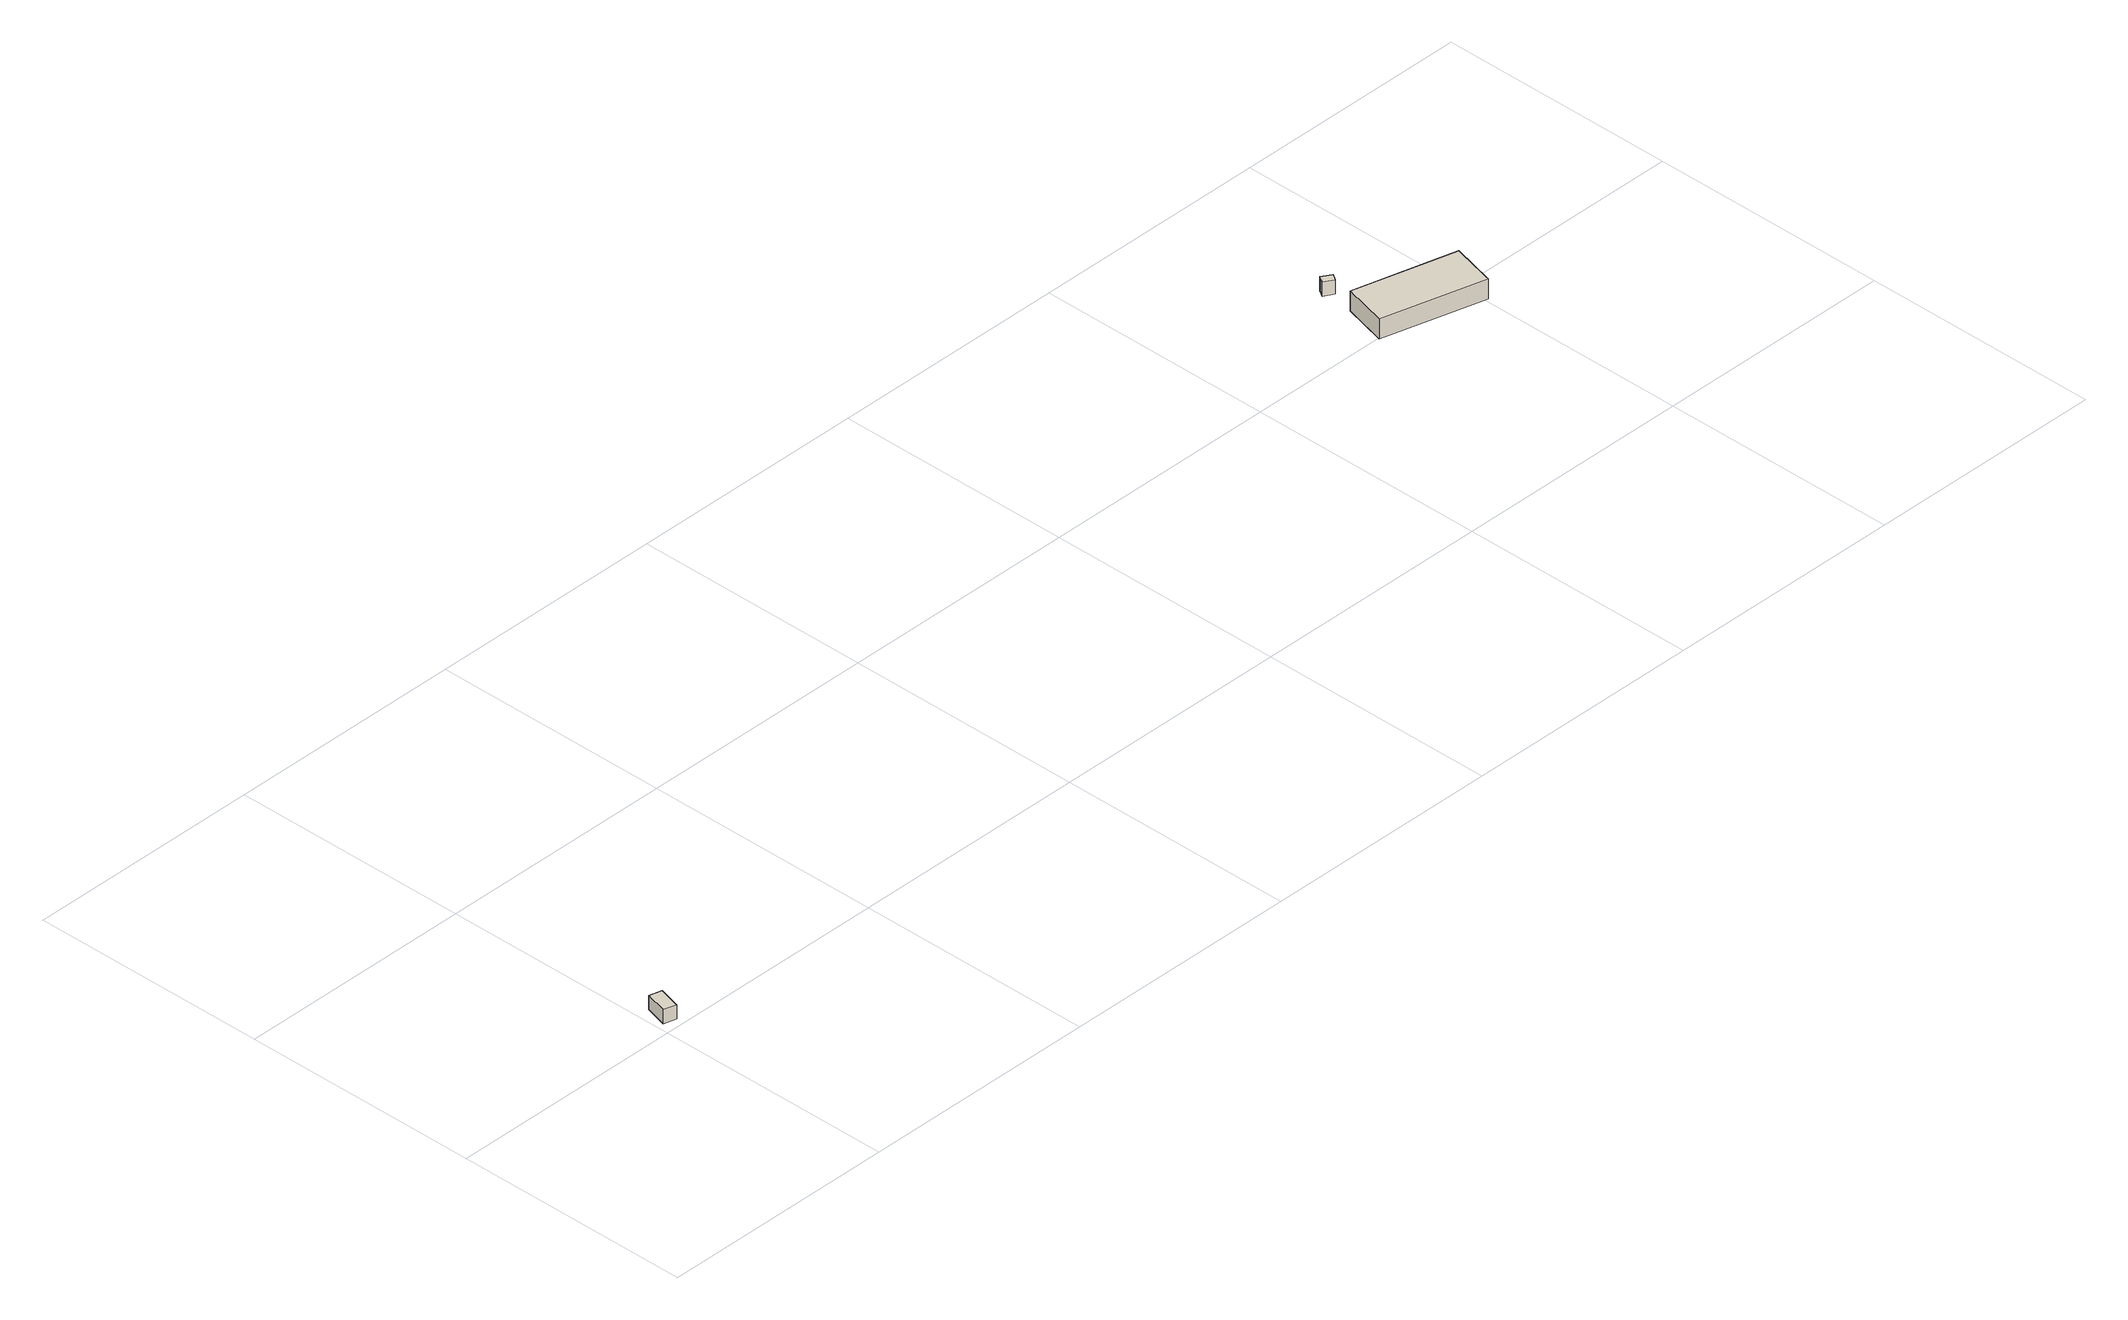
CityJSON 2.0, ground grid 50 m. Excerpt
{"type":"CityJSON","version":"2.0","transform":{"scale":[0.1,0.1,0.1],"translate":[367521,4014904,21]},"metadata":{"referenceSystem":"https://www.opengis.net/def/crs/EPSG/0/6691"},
"CityObjects":{
"building1":{"type":"Building","attributes":{"枝番":1,"利根川水系渡良瀬川洪水浸水想定区域（想定最大規模）.規模":"L2","利根川水系渡良瀬川洪水浸水想定区域（想定最大規模）.浸水ランク":"2","利根川水系渡良瀬川洪水浸水想定区域（想定最大規模）.浸水深":0.98,"利根川水系渡良瀬川洪水浸水想定区域（想定最大規模）.継続時間":4.5,"BuildingDetails.prefecture":"10","BuildingDetails.city":"10207"},"geometry":[{"type":"Solid","lod":"1","boundaries":[[[[0,1,2,3]],[[2,4,5,3]],[[1,6,4,2]],[[0,7,6,1]],[[3,5,7,0]],[[4,6,7,5]]]]}]},
"building2":{"type":"Building","attributes":{"枝番":1,"利根川水系渡良瀬川洪水浸水想定区域（想定最大規模）.規模":"L2","利根川水系渡良瀬川洪水浸水想定区域（想定最大規模）.浸水ランク":"2","利根川水系渡良瀬川洪水浸水想定区域（想定最大規模）.浸水深":2,"利根川水系渡良瀬川洪水浸水想定区域（想定最大規模）.継続時間":7,"usage":"451","BuildingDetails.prefecture":"10","BuildingDetails.city":"10207","BuildingDetails.surveyYear":2016},"geometry":[{"type":"Solid","lod":"1","boundaries":[[[[8,9,10,11]],[[10,12,13,11]],[[9,14,12,10]],[[8,15,14,9]],[[11,13,15,8]],[[12,14,15,13]]]]}]},
"building3":{"type":"Building","attributes":{"枝番":1,"利根川水系渡良瀬川洪水浸水想定区域（想定最大規模）.規模":"L2","利根川水系渡良瀬川洪水浸水想定区域（想定最大規模）.浸水ランク":"2","利根川水系渡良瀬川洪水浸水想定区域（想定最大規模）.浸水深":2,"利根川水系渡良瀬川洪水浸水想定区域（想定最大規模）.継続時間":7,"measuredHeight":5.3,"BuildingDetails.prefecture":"10","BuildingDetails.city":"10207"},"geometry":[{"type":"Solid","lod":"1","boundaries":[[[[16,17,18,19]],[[18,20,21,19]],[[17,22,20,18]],[[16,23,22,17]],[[19,21,23,16]],[[20,22,23,21]]]]}]}
},
"vertices":[
[9,17,16],[22,64,16],[48,57,16],[35,10,16],[48,57,46],[35,10,46],[22,64,46],[9,17,46],
[2316,653,10],[2325,667,10],[2345,655,10],[2336,641,10],[2345,655,40],[2336,641,40],[2325,667,40],[2316,653,40],
[2294,498,9],[2319,590,9],[2531,535,9],[2507,442,9],[2531,535,52],[2507,442,52],[2319,590,52],[2294,498,52]
]}
